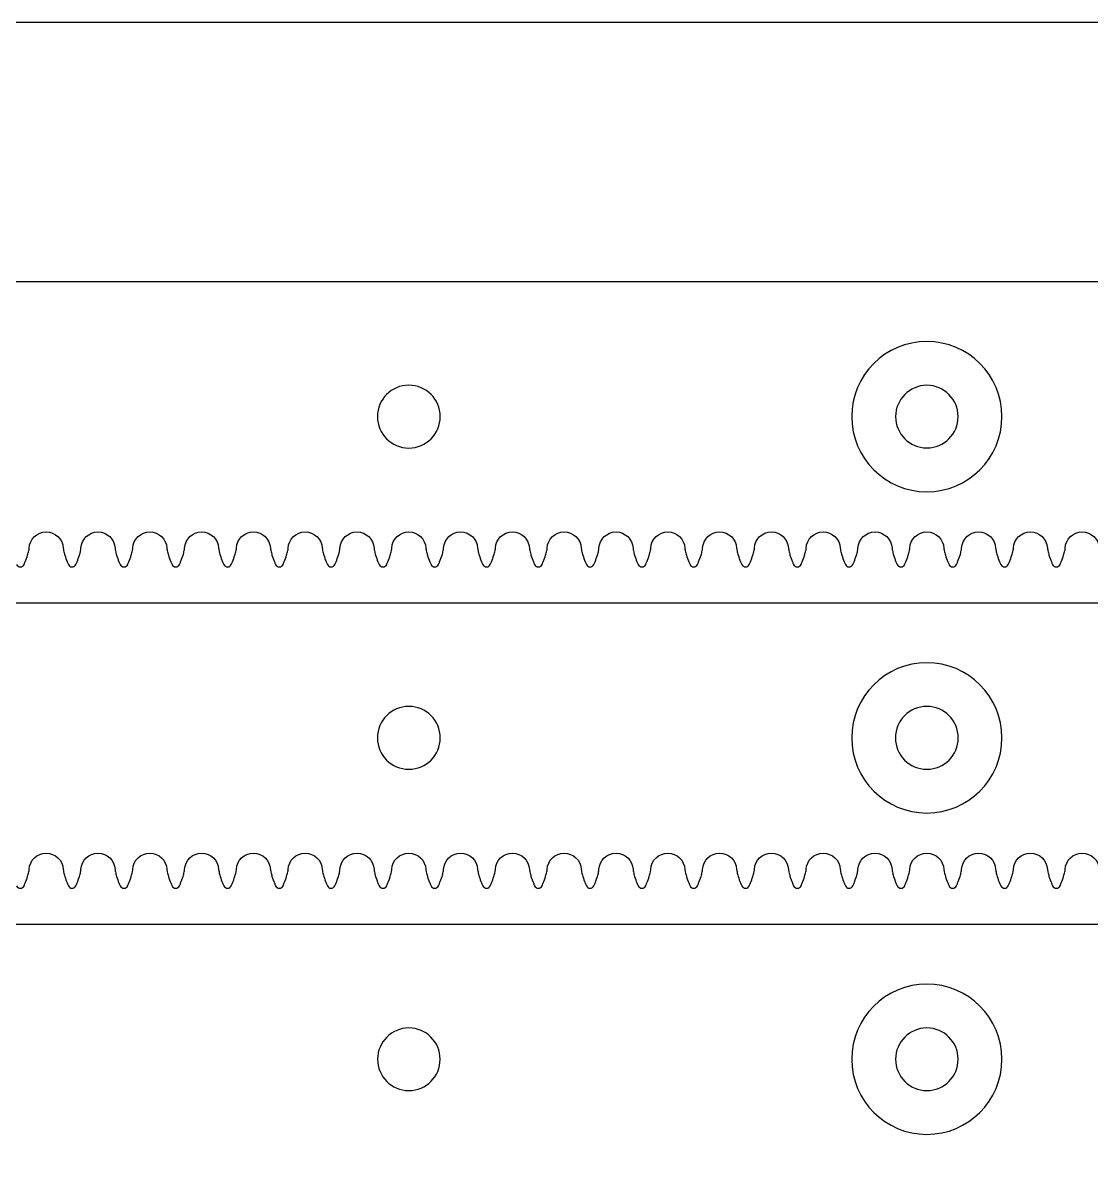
# Model space of a CAD drawing. Extents: x 283 to 2739, y 1003 to 5796.
# Drawn here: x 624.7 to 727.9, y 1094.1 to 1203.3 of the extents above; entities that cross this region are included whole.
import ezdxf

# ---------------------------------------------------------------- set-up
doc = ezdxf.new("R2010")
doc.units = 0
for name, color, linetype in [('4MM-2-2MM_POCKET', 1, 'CONTINUOUS'), ('4MM-3-CUTOUT', 7, 'CONTINUOUS'), ('4MM-4-0_4MM_CHAMFER', 8, 'CONTINUOUS'), ('SHEET_REF', 250, 'CONTINUOUS')]:
    doc.layers.add(name, color=color, linetype=linetype)

msp = doc.modelspace()

# ---------------------------------------------------------------- linework, layer by layer
at = {"layer": '4MM-2-2MM_POCKET', "extrusion": (0, 0, -1)}
for centre in [(-712.01, 1165.24), (-712.01, 1134.24), (-712.01, 1103.23)]:
    msp.add_circle(centre, 7.25, dxfattribs=at)
at = {"layer": '4MM-3-CUTOUT'}
for points in [[(1011.01, 1178.24), (313.01, 1178.24, 0.414214)], [(624.15, 1150.97, 0.646049), (624.87, 1150.97, 0.006676), (624.98, 1151.24, 0.025225), (625.21, 1151.87, 0.019019), (625.33, 1152.31, 0.025376), (625.36, 1152.49), (625.36, 1152.54, -0.957297), (628.65, 1152.54), (628.66, 1152.49, 0.01918), (628.69, 1152.31, 0.025116), (628.8, 1151.87, 0.023491), (629.03, 1151.24, 0.007108), (629.15, 1150.97, 0.646049), (629.87, 1150.97, 0.006676), (629.98, 1151.24, 0.025225), (630.21, 1151.87, 0.019019), (630.33, 1152.31, 0.025376), (630.36, 1152.49), (630.36, 1152.54, -0.957297), (633.65, 1152.54), (633.66, 1152.49, 0.01918), (633.69, 1152.31, 0.025116), (633.8, 1151.87, 0.023491), (634.03, 1151.24, 0.007108), (634.15, 1150.97, 0.646049), (634.87, 1150.97, 0.006676), (634.98, 1151.24, 0.025225), (635.21, 1151.87, 0.019019), (635.33, 1152.31, 0.025376), (635.36, 1152.49), (635.36, 1152.54, -0.957297), (638.65, 1152.54), (638.66, 1152.49, 0.01918), (638.69, 1152.31, 0.025116), (638.8, 1151.87, 0.023491), (639.03, 1151.24, 0.007108), (639.15, 1150.97, 0.646049), (639.87, 1150.97, 0.006676), (639.98, 1151.24, 0.025225), (640.21, 1151.87, 0.019019), (640.33, 1152.31, 0.025376), (640.36, 1152.49), (640.36, 1152.54, -0.957297), (643.65, 1152.54), (643.66, 1152.49, 0.01918), (643.69, 1152.31, 0.025116), (643.8, 1151.87, 0.023491), (644.03, 1151.24, 0.007108), (644.15, 1150.97, 0.646049), (644.87, 1150.97, 0.006676), (644.98, 1151.24, 0.025225), (645.21, 1151.87, 0.019019), (645.33, 1152.31, 0.025376), (645.36, 1152.49), (645.36, 1152.54, -0.957297), (648.65, 1152.54), (648.66, 1152.49, 0.01918), (648.69, 1152.31, 0.025116), (648.8, 1151.87, 0.023491), (649.03, 1151.24, 0.007108), (649.15, 1150.97, 0.646049), (649.87, 1150.97, 0.006676), (649.98, 1151.24, 0.025225), (650.21, 1151.87, 0.019019), (650.33, 1152.31, 0.025376), (650.36, 1152.49), (650.36, 1152.54, -0.957297), (653.65, 1152.54), (653.66, 1152.49, 0.01918), (653.69, 1152.31, 0.025116), (653.8, 1151.87, 0.023491), (654.03, 1151.24, 0.007108), (654.15, 1150.97, 0.646049), (654.87, 1150.97, 0.006676), (654.98, 1151.24, 0.025225), (655.21, 1151.87, 0.019019), (655.33, 1152.31, 0.025376), (655.36, 1152.49), (655.36, 1152.54, -0.957297), (658.65, 1152.54), (658.66, 1152.49, 0.01918), (658.69, 1152.31, 0.025116), (658.8, 1151.87, 0.023491), (659.03, 1151.24, 0.007108), (659.15, 1150.97, 0.646049), (659.87, 1150.97, 0.006676), (659.98, 1151.24, 0.025225), (660.21, 1151.87, 0.019019), (660.33, 1152.31, 0.025376), (660.36, 1152.49), (660.36, 1152.54, -0.957297), (663.65, 1152.54), (663.66, 1152.49, 0.01918), (663.69, 1152.31, 0.025116), (663.8, 1151.87, 0.023491), (664.03, 1151.24, 0.007108), (664.15, 1150.97, 0.646049), (664.87, 1150.97, 0.006676), (664.98, 1151.24, 0.025225), (665.21, 1151.87, 0.019019), (665.33, 1152.31, 0.025376), (665.36, 1152.49), (665.36, 1152.54, -0.957297), (668.65, 1152.54), (668.66, 1152.49, 0.01918), (668.69, 1152.31, 0.025116), (668.8, 1151.87, 0.023491), (669.03, 1151.24, 0.007108), (669.15, 1150.97, 0.646049), (669.87, 1150.97, 0.006676), (669.98, 1151.24, 0.025225), (670.21, 1151.87, 0.019019), (670.33, 1152.31, 0.025376), (670.36, 1152.49), (670.36, 1152.54, -0.957297), (673.65, 1152.54), (673.66, 1152.49, 0.01918), (673.69, 1152.31, 0.025116), (673.8, 1151.87, 0.023491), (674.03, 1151.24, 0.007108), (674.15, 1150.97, 0.646049), (674.87, 1150.97, 0.006676), (674.98, 1151.24, 0.025225), (675.21, 1151.87, 0.019019), (675.33, 1152.31, 0.025376), (675.36, 1152.49), (675.36, 1152.54, -0.957297), (678.65, 1152.54), (678.66, 1152.49, 0.01918), (678.69, 1152.31, 0.025116), (678.8, 1151.87, 0.023491), (679.03, 1151.24, 0.007108), (679.15, 1150.97, 0.646049), (679.87, 1150.97, 0.006676), (679.98, 1151.24, 0.025225), (680.21, 1151.87, 0.019019), (680.33, 1152.31, 0.025376), (680.36, 1152.49), (680.36, 1152.54, -0.957297), (683.65, 1152.54), (683.66, 1152.49, 0.01918), (683.69, 1152.31, 0.025116), (683.8, 1151.87, 0.023491), (684.03, 1151.24, 0.007108), (684.15, 1150.97, 0.646049), (684.87, 1150.97, 0.006676), (684.98, 1151.24, 0.025225), (685.21, 1151.87, 0.019019), (685.33, 1152.31, 0.025376), (685.36, 1152.49), (685.36, 1152.54, -0.957297), (688.65, 1152.54), (688.66, 1152.49, 0.01918), (688.69, 1152.31, 0.025116), (688.8, 1151.87, 0.023491), (689.03, 1151.24, 0.007108), (689.15, 1150.97, 0.646049), (689.87, 1150.97, 0.006676), (689.98, 1151.24, 0.025225), (690.21, 1151.87, 0.019019), (690.33, 1152.31, 0.025376), (690.36, 1152.49), (690.36, 1152.54, -0.957297), (693.65, 1152.54), (693.66, 1152.49, 0.01918), (693.69, 1152.31, 0.025116), (693.8, 1151.87, 0.023491), (694.03, 1151.24, 0.007108), (694.15, 1150.97, 0.646049), (694.87, 1150.97, 0.006676), (694.98, 1151.24, 0.025225), (695.21, 1151.87, 0.019019), (695.33, 1152.31, 0.025376), (695.36, 1152.49), (695.36, 1152.54, -0.957297), (698.65, 1152.54), (698.66, 1152.49, 0.01918), (698.69, 1152.31, 0.025116), (698.8, 1151.87, 0.023491), (699.03, 1151.24, 0.007108), (699.15, 1150.97, 0.646049), (699.87, 1150.97, 0.006676), (699.98, 1151.24, 0.025225), (700.21, 1151.87, 0.019019), (700.33, 1152.31, 0.025376), (700.36, 1152.49), (700.36, 1152.54, -0.957297), (703.65, 1152.54), (703.66, 1152.49, 0.01918), (703.69, 1152.31, 0.025116), (703.8, 1151.87, 0.023491), (704.03, 1151.24, 0.007108), (704.15, 1150.97, 0.646049), (704.87, 1150.97, 0.006676), (704.98, 1151.24, 0.025225), (705.21, 1151.87, 0.019019), (705.33, 1152.31, 0.025376), (705.36, 1152.49), (705.36, 1152.54, -0.957297), (708.65, 1152.54), (708.66, 1152.49, 0.01918), (708.69, 1152.31, 0.025116), (708.8, 1151.87, 0.023491), (709.03, 1151.24, 0.007108), (709.15, 1150.97, 0.646049), (709.87, 1150.97, 0.006676), (709.98, 1151.24, 0.025225), (710.21, 1151.87, 0.019019), (710.33, 1152.31, 0.025376), (710.36, 1152.49), (710.36, 1152.54, -0.957297), (713.65, 1152.54), (713.66, 1152.49, 0.01918), (713.69, 1152.31, 0.025116), (713.8, 1151.87, 0.023491), (714.03, 1151.24, 0.007108), (714.15, 1150.97, 0.646049), (714.87, 1150.97, 0.006676), (714.98, 1151.24, 0.025225), (715.21, 1151.87, 0.019019), (715.33, 1152.31, 0.025376), (715.36, 1152.49), (715.36, 1152.54, -0.957297), (718.65, 1152.54), (718.66, 1152.49, 0.01918), (718.69, 1152.31, 0.025116), (718.8, 1151.87, 0.023491), (719.03, 1151.24, 0.007108), (719.15, 1150.97, 0.646049), (719.87, 1150.97, 0.006676), (719.98, 1151.24, 0.025225), (720.21, 1151.87, 0.019019), (720.33, 1152.31, 0.025376), (720.36, 1152.49), (720.36, 1152.54, -0.957297), (723.65, 1152.54), (723.66, 1152.49, 0.01918), (723.69, 1152.31, 0.025116), (723.8, 1151.87, 0.023491), (724.03, 1151.24, 0.007108), (724.15, 1150.97, 0.646049), (724.87, 1150.97, 0.006676), (724.98, 1151.24, 0.025225), (725.21, 1151.87, 0.019019), (725.33, 1152.31, 0.025376), (725.36, 1152.49), (725.36, 1152.54, -0.957297), (728.65, 1152.54)], [(1011.01, 1147.24), (313.01, 1147.24, 0.414214)], [(624.15, 1119.97, 0.646049), (624.87, 1119.97, 0.006676), (624.98, 1120.24, 0.025225), (625.21, 1120.87, 0.019019), (625.33, 1121.31, 0.025376), (625.36, 1121.49), (625.36, 1121.54, -0.957297), (628.65, 1121.54), (628.66, 1121.49, 0.01918), (628.69, 1121.31, 0.025116), (628.8, 1120.87, 0.023491), (629.03, 1120.24, 0.007108), (629.15, 1119.97, 0.646049), (629.87, 1119.97, 0.006676), (629.98, 1120.24, 0.025225), (630.21, 1120.87, 0.019019), (630.33, 1121.31, 0.025376), (630.36, 1121.49), (630.36, 1121.54, -0.957297), (633.65, 1121.54), (633.66, 1121.49, 0.01918), (633.69, 1121.31, 0.025116), (633.8, 1120.87, 0.023491), (634.03, 1120.24, 0.007108), (634.15, 1119.97, 0.646049), (634.87, 1119.97, 0.006676), (634.98, 1120.24, 0.025225), (635.21, 1120.87, 0.019019), (635.33, 1121.31, 0.025376), (635.36, 1121.49), (635.36, 1121.54, -0.957297), (638.65, 1121.54), (638.66, 1121.49, 0.01918), (638.69, 1121.31, 0.025116), (638.8, 1120.87, 0.023491), (639.03, 1120.24, 0.007108), (639.15, 1119.97, 0.646049), (639.87, 1119.97, 0.006676), (639.98, 1120.24, 0.025225), (640.21, 1120.87, 0.019019), (640.33, 1121.31, 0.025376), (640.36, 1121.49), (640.36, 1121.54, -0.957297), (643.65, 1121.54), (643.66, 1121.49, 0.01918), (643.69, 1121.31, 0.025116), (643.8, 1120.87, 0.023491), (644.03, 1120.24, 0.007108), (644.15, 1119.97, 0.646049), (644.87, 1119.97, 0.006676), (644.98, 1120.24, 0.025225), (645.21, 1120.87, 0.019019), (645.33, 1121.31, 0.025376), (645.36, 1121.49), (645.36, 1121.54, -0.957297), (648.65, 1121.54), (648.66, 1121.49, 0.01918), (648.69, 1121.31, 0.025116), (648.8, 1120.87, 0.023491), (649.03, 1120.24, 0.007108), (649.15, 1119.97, 0.646049), (649.87, 1119.97, 0.006676), (649.98, 1120.24, 0.025225), (650.21, 1120.87, 0.019019), (650.33, 1121.31, 0.025376), (650.36, 1121.49), (650.36, 1121.54, -0.957297), (653.65, 1121.54), (653.66, 1121.49, 0.01918), (653.69, 1121.31, 0.025116), (653.8, 1120.87, 0.023491), (654.03, 1120.24, 0.007108), (654.15, 1119.97, 0.646049), (654.87, 1119.97, 0.006676), (654.98, 1120.24, 0.025225), (655.21, 1120.87, 0.019019), (655.33, 1121.31, 0.025376), (655.36, 1121.49), (655.36, 1121.54, -0.957297), (658.65, 1121.54), (658.66, 1121.49, 0.01918), (658.69, 1121.31, 0.025116), (658.8, 1120.87, 0.023491), (659.03, 1120.24, 0.007108), (659.15, 1119.97, 0.646049), (659.87, 1119.97, 0.006676), (659.98, 1120.24, 0.025225), (660.21, 1120.87, 0.019019), (660.33, 1121.31, 0.025376), (660.36, 1121.49), (660.36, 1121.54, -0.957297), (663.65, 1121.54), (663.66, 1121.49, 0.01918), (663.69, 1121.31, 0.025116), (663.8, 1120.87, 0.023491), (664.03, 1120.24, 0.007108), (664.15, 1119.97, 0.646049), (664.87, 1119.97, 0.006676), (664.98, 1120.24, 0.025225), (665.21, 1120.87, 0.019019), (665.33, 1121.31, 0.025376), (665.36, 1121.49), (665.36, 1121.54, -0.957297), (668.65, 1121.54), (668.66, 1121.49, 0.01918), (668.69, 1121.31, 0.025116), (668.8, 1120.87, 0.023491), (669.03, 1120.24, 0.007108), (669.15, 1119.97, 0.646049), (669.87, 1119.97, 0.006676), (669.98, 1120.24, 0.025225), (670.21, 1120.87, 0.019019), (670.33, 1121.31, 0.025376), (670.36, 1121.49), (670.36, 1121.54, -0.957297), (673.65, 1121.54), (673.66, 1121.49, 0.01918), (673.69, 1121.31, 0.025116), (673.8, 1120.87, 0.023491), (674.03, 1120.24, 0.007108), (674.15, 1119.97, 0.646049), (674.87, 1119.97, 0.006676), (674.98, 1120.24, 0.025225), (675.21, 1120.87, 0.019019), (675.33, 1121.31, 0.025376), (675.36, 1121.49), (675.36, 1121.54, -0.957297), (678.65, 1121.54), (678.66, 1121.49, 0.01918), (678.69, 1121.31, 0.025116), (678.8, 1120.87, 0.023491), (679.03, 1120.24, 0.007108), (679.15, 1119.97, 0.646049), (679.87, 1119.97, 0.006676), (679.98, 1120.24, 0.025225), (680.21, 1120.87, 0.019019), (680.33, 1121.31, 0.025376), (680.36, 1121.49), (680.36, 1121.54, -0.957297), (683.65, 1121.54), (683.66, 1121.49, 0.01918), (683.69, 1121.31, 0.025116), (683.8, 1120.87, 0.023491), (684.03, 1120.24, 0.007108), (684.15, 1119.97, 0.646049), (684.87, 1119.97, 0.006676), (684.98, 1120.24, 0.025225), (685.21, 1120.87, 0.019019), (685.33, 1121.31, 0.025376), (685.36, 1121.49), (685.36, 1121.54, -0.957297), (688.65, 1121.54), (688.66, 1121.49, 0.01918), (688.69, 1121.31, 0.025116), (688.8, 1120.87, 0.023491), (689.03, 1120.24, 0.007108), (689.15, 1119.97, 0.646049), (689.87, 1119.97, 0.006676), (689.98, 1120.24, 0.025225), (690.21, 1120.87, 0.019019), (690.33, 1121.31, 0.025376), (690.36, 1121.49), (690.36, 1121.54, -0.957297), (693.65, 1121.54), (693.66, 1121.49, 0.01918), (693.69, 1121.31, 0.025116), (693.8, 1120.87, 0.023491), (694.03, 1120.24, 0.007108), (694.15, 1119.97, 0.646049), (694.87, 1119.97, 0.006676), (694.98, 1120.24, 0.025225), (695.21, 1120.87, 0.019019), (695.33, 1121.31, 0.025376), (695.36, 1121.49), (695.36, 1121.54, -0.957297), (698.65, 1121.54), (698.66, 1121.49, 0.01918), (698.69, 1121.31, 0.025116), (698.8, 1120.87, 0.023491), (699.03, 1120.24, 0.007108), (699.15, 1119.97, 0.646049), (699.87, 1119.97, 0.006676), (699.98, 1120.24, 0.025225), (700.21, 1120.87, 0.019019), (700.33, 1121.31, 0.025376), (700.36, 1121.49), (700.36, 1121.54, -0.957297), (703.65, 1121.54), (703.66, 1121.49, 0.01918), (703.69, 1121.31, 0.025116), (703.8, 1120.87, 0.023491), (704.03, 1120.24, 0.007108), (704.15, 1119.97, 0.646049), (704.87, 1119.97, 0.006676), (704.98, 1120.24, 0.025225), (705.21, 1120.87, 0.019019), (705.33, 1121.31, 0.025376), (705.36, 1121.49), (705.36, 1121.54, -0.957297), (708.65, 1121.54), (708.66, 1121.49, 0.01918), (708.69, 1121.31, 0.025116), (708.8, 1120.87, 0.023491), (709.03, 1120.24, 0.007108), (709.15, 1119.97, 0.646049), (709.87, 1119.97, 0.006676), (709.98, 1120.24, 0.025225), (710.21, 1120.87, 0.019019), (710.33, 1121.31, 0.025376), (710.36, 1121.49), (710.36, 1121.54, -0.957297), (713.65, 1121.54), (713.66, 1121.49, 0.01918), (713.69, 1121.31, 0.025116), (713.8, 1120.87, 0.023491), (714.03, 1120.24, 0.007108), (714.15, 1119.97, 0.646049), (714.87, 1119.97, 0.006676), (714.98, 1120.24, 0.025225), (715.21, 1120.87, 0.019019), (715.33, 1121.31, 0.025376), (715.36, 1121.49), (715.36, 1121.54, -0.957297), (718.65, 1121.54), (718.66, 1121.49, 0.01918), (718.69, 1121.31, 0.025116), (718.8, 1120.87, 0.023491), (719.03, 1120.24, 0.007108), (719.15, 1119.97, 0.646049), (719.87, 1119.97, 0.006676), (719.98, 1120.24, 0.025225), (720.21, 1120.87, 0.019019), (720.33, 1121.31, 0.025376), (720.36, 1121.49), (720.36, 1121.54, -0.957297), (723.65, 1121.54), (723.66, 1121.49, 0.01918), (723.69, 1121.31, 0.025116), (723.8, 1120.87, 0.023491), (724.03, 1120.24, 0.007108), (724.15, 1119.97, 0.646049), (724.87, 1119.97, 0.006676), (724.98, 1120.24, 0.025225), (725.21, 1120.87, 0.019019), (725.33, 1121.31, 0.025376), (725.36, 1121.49), (725.36, 1121.54, -0.957297), (728.65, 1121.54)], [(1011.01, 1116.23), (313.01, 1116.23, 0.414214)]]:
    msp.add_lwpolyline(points, format="xyb", dxfattribs=at)
at = {"layer": '4MM-3-CUTOUT', "extrusion": (0, 0, -1)}
for centre, radius in [((-662.01, 1165.24), 3.03), ((-712.01, 1165.24), 3.02), ((-662.01, 1134.24), 3.03), ((-712.01, 1134.24), 3.03), ((-662.01, 1103.23), 3.02), ((-712.01, 1103.23), 3.02)]:
    msp.add_circle(centre, radius, dxfattribs=at)
at = {"layer": '4MM-4-0_4MM_CHAMFER'}
for points in [[(1011.01, 1178.24), (313.01, 1178.24, 0.414214)], [(624.15, 1150.97, 0.646049), (624.87, 1150.97, 0.006676), (624.98, 1151.24, 0.025225), (625.21, 1151.87, 0.019019), (625.33, 1152.31, 0.025376), (625.36, 1152.49), (625.36, 1152.54, -0.957297), (628.65, 1152.54), (628.66, 1152.49, 0.01918), (628.69, 1152.31, 0.025116), (628.8, 1151.87, 0.023491), (629.03, 1151.24, 0.007108), (629.15, 1150.97, 0.646049), (629.87, 1150.97, 0.006676), (629.98, 1151.24, 0.025225), (630.21, 1151.87, 0.019019), (630.33, 1152.31, 0.025376), (630.36, 1152.49), (630.36, 1152.54, -0.957297), (633.65, 1152.54), (633.66, 1152.49, 0.01918), (633.69, 1152.31, 0.025116), (633.8, 1151.87, 0.023491), (634.03, 1151.24, 0.007108), (634.15, 1150.97, 0.646049), (634.87, 1150.97, 0.006676), (634.98, 1151.24, 0.025225), (635.21, 1151.87, 0.019019), (635.33, 1152.31, 0.025376), (635.36, 1152.49), (635.36, 1152.54, -0.957297), (638.65, 1152.54), (638.66, 1152.49, 0.01918), (638.69, 1152.31, 0.025116), (638.8, 1151.87, 0.023491), (639.03, 1151.24, 0.007108), (639.15, 1150.97, 0.646049), (639.87, 1150.97, 0.006676), (639.98, 1151.24, 0.025225), (640.21, 1151.87, 0.019019), (640.33, 1152.31, 0.025376), (640.36, 1152.49), (640.36, 1152.54, -0.957297), (643.65, 1152.54), (643.66, 1152.49, 0.01918), (643.69, 1152.31, 0.025116), (643.8, 1151.87, 0.023491), (644.03, 1151.24, 0.007108), (644.15, 1150.97, 0.646049), (644.87, 1150.97, 0.006676), (644.98, 1151.24, 0.025225), (645.21, 1151.87, 0.019019), (645.33, 1152.31, 0.025376), (645.36, 1152.49), (645.36, 1152.54, -0.957297), (648.65, 1152.54), (648.66, 1152.49, 0.01918), (648.69, 1152.31, 0.025116), (648.8, 1151.87, 0.023491), (649.03, 1151.24, 0.007108), (649.15, 1150.97, 0.646049), (649.87, 1150.97, 0.006676), (649.98, 1151.24, 0.025225), (650.21, 1151.87, 0.019019), (650.33, 1152.31, 0.025376), (650.36, 1152.49), (650.36, 1152.54, -0.957297), (653.65, 1152.54), (653.66, 1152.49, 0.01918), (653.69, 1152.31, 0.025116), (653.8, 1151.87, 0.023491), (654.03, 1151.24, 0.007108), (654.15, 1150.97, 0.646049), (654.87, 1150.97, 0.006676), (654.98, 1151.24, 0.025225), (655.21, 1151.87, 0.019019), (655.33, 1152.31, 0.025376), (655.36, 1152.49), (655.36, 1152.54, -0.957297), (658.65, 1152.54), (658.66, 1152.49, 0.01918), (658.69, 1152.31, 0.025116), (658.8, 1151.87, 0.023491), (659.03, 1151.24, 0.007108), (659.15, 1150.97, 0.646049), (659.87, 1150.97, 0.006676), (659.98, 1151.24, 0.025225), (660.21, 1151.87, 0.019019), (660.33, 1152.31, 0.025376), (660.36, 1152.49), (660.36, 1152.54, -0.957297), (663.65, 1152.54), (663.66, 1152.49, 0.01918), (663.69, 1152.31, 0.025116), (663.8, 1151.87, 0.023491), (664.03, 1151.24, 0.007108), (664.15, 1150.97, 0.646049), (664.87, 1150.97, 0.006676), (664.98, 1151.24, 0.025225), (665.21, 1151.87, 0.019019), (665.33, 1152.31, 0.025376), (665.36, 1152.49), (665.36, 1152.54, -0.957297), (668.65, 1152.54), (668.66, 1152.49, 0.01918), (668.69, 1152.31, 0.025116), (668.8, 1151.87, 0.023491), (669.03, 1151.24, 0.007108), (669.15, 1150.97, 0.646049), (669.87, 1150.97, 0.006676), (669.98, 1151.24, 0.025225), (670.21, 1151.87, 0.019019), (670.33, 1152.31, 0.025376), (670.36, 1152.49), (670.36, 1152.54, -0.957297), (673.65, 1152.54), (673.66, 1152.49, 0.01918), (673.69, 1152.31, 0.025116), (673.8, 1151.87, 0.023491), (674.03, 1151.24, 0.007108), (674.15, 1150.97, 0.646049), (674.87, 1150.97, 0.006676), (674.98, 1151.24, 0.025225), (675.21, 1151.87, 0.019019), (675.33, 1152.31, 0.025376), (675.36, 1152.49), (675.36, 1152.54, -0.957297), (678.65, 1152.54), (678.66, 1152.49, 0.01918), (678.69, 1152.31, 0.025116), (678.8, 1151.87, 0.023491), (679.03, 1151.24, 0.007108), (679.15, 1150.97, 0.646049), (679.87, 1150.97, 0.006676), (679.98, 1151.24, 0.025225), (680.21, 1151.87, 0.019019), (680.33, 1152.31, 0.025376), (680.36, 1152.49), (680.36, 1152.54, -0.957297), (683.65, 1152.54), (683.66, 1152.49, 0.01918), (683.69, 1152.31, 0.025116), (683.8, 1151.87, 0.023491), (684.03, 1151.24, 0.007108), (684.15, 1150.97, 0.646049), (684.87, 1150.97, 0.006676), (684.98, 1151.24, 0.025225), (685.21, 1151.87, 0.019019), (685.33, 1152.31, 0.025376), (685.36, 1152.49), (685.36, 1152.54, -0.957297), (688.65, 1152.54), (688.66, 1152.49, 0.01918), (688.69, 1152.31, 0.025116), (688.8, 1151.87, 0.023491), (689.03, 1151.24, 0.007108), (689.15, 1150.97, 0.646049), (689.87, 1150.97, 0.006676), (689.98, 1151.24, 0.025225), (690.21, 1151.87, 0.019019), (690.33, 1152.31, 0.025376), (690.36, 1152.49), (690.36, 1152.54, -0.957297), (693.65, 1152.54), (693.66, 1152.49, 0.01918), (693.69, 1152.31, 0.025116), (693.8, 1151.87, 0.023491), (694.03, 1151.24, 0.007108), (694.15, 1150.97, 0.646049), (694.87, 1150.97, 0.006676), (694.98, 1151.24, 0.025225), (695.21, 1151.87, 0.019019), (695.33, 1152.31, 0.025376), (695.36, 1152.49), (695.36, 1152.54, -0.957297), (698.65, 1152.54), (698.66, 1152.49, 0.01918), (698.69, 1152.31, 0.025116), (698.8, 1151.87, 0.023491), (699.03, 1151.24, 0.007108), (699.15, 1150.97, 0.646049), (699.87, 1150.97, 0.006676), (699.98, 1151.24, 0.025225), (700.21, 1151.87, 0.019019), (700.33, 1152.31, 0.025376), (700.36, 1152.49), (700.36, 1152.54, -0.957297), (703.65, 1152.54), (703.66, 1152.49, 0.01918), (703.69, 1152.31, 0.025116), (703.8, 1151.87, 0.023491), (704.03, 1151.24, 0.007108), (704.15, 1150.97, 0.646049), (704.87, 1150.97, 0.006676), (704.98, 1151.24, 0.025225), (705.21, 1151.87, 0.019019), (705.33, 1152.31, 0.025376), (705.36, 1152.49), (705.36, 1152.54, -0.957297), (708.65, 1152.54), (708.66, 1152.49, 0.01918), (708.69, 1152.31, 0.025116), (708.8, 1151.87, 0.023491), (709.03, 1151.24, 0.007108), (709.15, 1150.97, 0.646049), (709.87, 1150.97, 0.006676), (709.98, 1151.24, 0.025225), (710.21, 1151.87, 0.019019), (710.33, 1152.31, 0.025376), (710.36, 1152.49), (710.36, 1152.54, -0.957297), (713.65, 1152.54), (713.66, 1152.49, 0.01918), (713.69, 1152.31, 0.025116), (713.8, 1151.87, 0.023491), (714.03, 1151.24, 0.007108), (714.15, 1150.97, 0.646049), (714.87, 1150.97, 0.006676), (714.98, 1151.24, 0.025225), (715.21, 1151.87, 0.019019), (715.33, 1152.31, 0.025376), (715.36, 1152.49), (715.36, 1152.54, -0.957297), (718.65, 1152.54), (718.66, 1152.49, 0.01918), (718.69, 1152.31, 0.025116), (718.8, 1151.87, 0.023491), (719.03, 1151.24, 0.007108), (719.15, 1150.97, 0.646049), (719.87, 1150.97, 0.006676), (719.98, 1151.24, 0.025225), (720.21, 1151.87, 0.019019), (720.33, 1152.31, 0.025376), (720.36, 1152.49), (720.36, 1152.54, -0.957297), (723.65, 1152.54), (723.66, 1152.49, 0.01918), (723.69, 1152.31, 0.025116), (723.8, 1151.87, 0.023491), (724.03, 1151.24, 0.007108), (724.15, 1150.97, 0.646049), (724.87, 1150.97, 0.006676), (724.98, 1151.24, 0.025225), (725.21, 1151.87, 0.019019), (725.33, 1152.31, 0.025376), (725.36, 1152.49), (725.36, 1152.54, -0.957297), (728.65, 1152.54)], [(1011.01, 1147.24), (313.01, 1147.24, 0.414214)], [(624.15, 1119.97, 0.646049), (624.87, 1119.97, 0.006676), (624.98, 1120.24, 0.025225), (625.21, 1120.87, 0.019019), (625.33, 1121.31, 0.025376), (625.36, 1121.49), (625.36, 1121.54, -0.957297), (628.65, 1121.54), (628.66, 1121.49, 0.01918), (628.69, 1121.31, 0.025116), (628.8, 1120.87, 0.023491), (629.03, 1120.24, 0.007108), (629.15, 1119.97, 0.646049), (629.87, 1119.97, 0.006676), (629.98, 1120.24, 0.025225), (630.21, 1120.87, 0.019019), (630.33, 1121.31, 0.025376), (630.36, 1121.49), (630.36, 1121.54, -0.957297), (633.65, 1121.54), (633.66, 1121.49, 0.01918), (633.69, 1121.31, 0.025116), (633.8, 1120.87, 0.023491), (634.03, 1120.24, 0.007108), (634.15, 1119.97, 0.646049), (634.87, 1119.97, 0.006676), (634.98, 1120.24, 0.025225), (635.21, 1120.87, 0.019019), (635.33, 1121.31, 0.025376), (635.36, 1121.49), (635.36, 1121.54, -0.957297), (638.65, 1121.54), (638.66, 1121.49, 0.01918), (638.69, 1121.31, 0.025116), (638.8, 1120.87, 0.023491), (639.03, 1120.24, 0.007108), (639.15, 1119.97, 0.646049), (639.87, 1119.97, 0.006676), (639.98, 1120.24, 0.025225), (640.21, 1120.87, 0.019019), (640.33, 1121.31, 0.025376), (640.36, 1121.49), (640.36, 1121.54, -0.957297), (643.65, 1121.54), (643.66, 1121.49, 0.01918), (643.69, 1121.31, 0.025116), (643.8, 1120.87, 0.023491), (644.03, 1120.24, 0.007108), (644.15, 1119.97, 0.646049), (644.87, 1119.97, 0.006676), (644.98, 1120.24, 0.025225), (645.21, 1120.87, 0.019019), (645.33, 1121.31, 0.025376), (645.36, 1121.49), (645.36, 1121.54, -0.957297), (648.65, 1121.54), (648.66, 1121.49, 0.01918), (648.69, 1121.31, 0.025116), (648.8, 1120.87, 0.023491), (649.03, 1120.24, 0.007108), (649.15, 1119.97, 0.646049), (649.87, 1119.97, 0.006676), (649.98, 1120.24, 0.025225), (650.21, 1120.87, 0.019019), (650.33, 1121.31, 0.025376), (650.36, 1121.49), (650.36, 1121.54, -0.957297), (653.65, 1121.54), (653.66, 1121.49, 0.01918), (653.69, 1121.31, 0.025116), (653.8, 1120.87, 0.023491), (654.03, 1120.24, 0.007108), (654.15, 1119.97, 0.646049), (654.87, 1119.97, 0.006676), (654.98, 1120.24, 0.025225), (655.21, 1120.87, 0.019019), (655.33, 1121.31, 0.025376), (655.36, 1121.49), (655.36, 1121.54, -0.957297), (658.65, 1121.54), (658.66, 1121.49, 0.01918), (658.69, 1121.31, 0.025116), (658.8, 1120.87, 0.023491), (659.03, 1120.24, 0.007108), (659.15, 1119.97, 0.646049), (659.87, 1119.97, 0.006676), (659.98, 1120.24, 0.025225), (660.21, 1120.87, 0.019019), (660.33, 1121.31, 0.025376), (660.36, 1121.49), (660.36, 1121.54, -0.957297), (663.65, 1121.54), (663.66, 1121.49, 0.01918), (663.69, 1121.31, 0.025116), (663.8, 1120.87, 0.023491), (664.03, 1120.24, 0.007108), (664.15, 1119.97, 0.646049), (664.87, 1119.97, 0.006676), (664.98, 1120.24, 0.025225), (665.21, 1120.87, 0.019019), (665.33, 1121.31, 0.025376), (665.36, 1121.49), (665.36, 1121.54, -0.957297), (668.65, 1121.54), (668.66, 1121.49, 0.01918), (668.69, 1121.31, 0.025116), (668.8, 1120.87, 0.023491), (669.03, 1120.24, 0.007108), (669.15, 1119.97, 0.646049), (669.87, 1119.97, 0.006676), (669.98, 1120.24, 0.025225), (670.21, 1120.87, 0.019019), (670.33, 1121.31, 0.025376), (670.36, 1121.49), (670.36, 1121.54, -0.957297), (673.65, 1121.54), (673.66, 1121.49, 0.01918), (673.69, 1121.31, 0.025116), (673.8, 1120.87, 0.023491), (674.03, 1120.24, 0.007108), (674.15, 1119.97, 0.646049), (674.87, 1119.97, 0.006676), (674.98, 1120.24, 0.025225), (675.21, 1120.87, 0.019019), (675.33, 1121.31, 0.025376), (675.36, 1121.49), (675.36, 1121.54, -0.957297), (678.65, 1121.54), (678.66, 1121.49, 0.01918), (678.69, 1121.31, 0.025116), (678.8, 1120.87, 0.023491), (679.03, 1120.24, 0.007108), (679.15, 1119.97, 0.646049), (679.87, 1119.97, 0.006676), (679.98, 1120.24, 0.025225), (680.21, 1120.87, 0.019019), (680.33, 1121.31, 0.025376), (680.36, 1121.49), (680.36, 1121.54, -0.957297), (683.65, 1121.54), (683.66, 1121.49, 0.01918), (683.69, 1121.31, 0.025116), (683.8, 1120.87, 0.023491), (684.03, 1120.24, 0.007108), (684.15, 1119.97, 0.646049), (684.87, 1119.97, 0.006676), (684.98, 1120.24, 0.025225), (685.21, 1120.87, 0.019019), (685.33, 1121.31, 0.025376), (685.36, 1121.49), (685.36, 1121.54, -0.957297), (688.65, 1121.54), (688.66, 1121.49, 0.01918), (688.69, 1121.31, 0.025116), (688.8, 1120.87, 0.023491), (689.03, 1120.24, 0.007108), (689.15, 1119.97, 0.646049), (689.87, 1119.97, 0.006676), (689.98, 1120.24, 0.025225), (690.21, 1120.87, 0.019019), (690.33, 1121.31, 0.025376), (690.36, 1121.49), (690.36, 1121.54, -0.957297), (693.65, 1121.54), (693.66, 1121.49, 0.01918), (693.69, 1121.31, 0.025116), (693.8, 1120.87, 0.023491), (694.03, 1120.24, 0.007108), (694.15, 1119.97, 0.646049), (694.87, 1119.97, 0.006676), (694.98, 1120.24, 0.025225), (695.21, 1120.87, 0.019019), (695.33, 1121.31, 0.025376), (695.36, 1121.49), (695.36, 1121.54, -0.957297), (698.65, 1121.54), (698.66, 1121.49, 0.01918), (698.69, 1121.31, 0.025116), (698.8, 1120.87, 0.023491), (699.03, 1120.24, 0.007108), (699.15, 1119.97, 0.646049), (699.87, 1119.97, 0.006676), (699.98, 1120.24, 0.025225), (700.21, 1120.87, 0.019019), (700.33, 1121.31, 0.025376), (700.36, 1121.49), (700.36, 1121.54, -0.957297), (703.65, 1121.54), (703.66, 1121.49, 0.01918), (703.69, 1121.31, 0.025116), (703.8, 1120.87, 0.023491), (704.03, 1120.24, 0.007108), (704.15, 1119.97, 0.646049), (704.87, 1119.97, 0.006676), (704.98, 1120.24, 0.025225), (705.21, 1120.87, 0.019019), (705.33, 1121.31, 0.025376), (705.36, 1121.49), (705.36, 1121.54, -0.957297), (708.65, 1121.54), (708.66, 1121.49, 0.01918), (708.69, 1121.31, 0.025116), (708.8, 1120.87, 0.023491), (709.03, 1120.24, 0.007108), (709.15, 1119.97, 0.646049), (709.87, 1119.97, 0.006676), (709.98, 1120.24, 0.025225), (710.21, 1120.87, 0.019019), (710.33, 1121.31, 0.025376), (710.36, 1121.49), (710.36, 1121.54, -0.957297), (713.65, 1121.54), (713.66, 1121.49, 0.01918), (713.69, 1121.31, 0.025116), (713.8, 1120.87, 0.023491), (714.03, 1120.24, 0.007108), (714.15, 1119.97, 0.646049), (714.87, 1119.97, 0.006676), (714.98, 1120.24, 0.025225), (715.21, 1120.87, 0.019019), (715.33, 1121.31, 0.025376), (715.36, 1121.49), (715.36, 1121.54, -0.957297), (718.65, 1121.54), (718.66, 1121.49, 0.01918), (718.69, 1121.31, 0.025116), (718.8, 1120.87, 0.023491), (719.03, 1120.24, 0.007108), (719.15, 1119.97, 0.646049), (719.87, 1119.97, 0.006676), (719.98, 1120.24, 0.025225), (720.21, 1120.87, 0.019019), (720.33, 1121.31, 0.025376), (720.36, 1121.49), (720.36, 1121.54, -0.957297), (723.65, 1121.54), (723.66, 1121.49, 0.01918), (723.69, 1121.31, 0.025116), (723.8, 1120.87, 0.023491), (724.03, 1120.24, 0.007108), (724.15, 1119.97, 0.646049), (724.87, 1119.97, 0.006676), (724.98, 1120.24, 0.025225), (725.21, 1120.87, 0.019019), (725.33, 1121.31, 0.025376), (725.36, 1121.49), (725.36, 1121.54, -0.957297), (728.65, 1121.54)], [(1011.01, 1116.23), (313.01, 1116.23, 0.414214)]]:
    msp.add_lwpolyline(points, format="xyb", dxfattribs=at)
at = {"layer": 'SHEET_REF'}
msp.add_lwpolyline([(292.36, 1003.26), (1092.36, 1003.26), (1092.36, 1203.26), (292.36, 1203.26)], close=True, dxfattribs=at)

doc.saveas('drawing.dxf')
